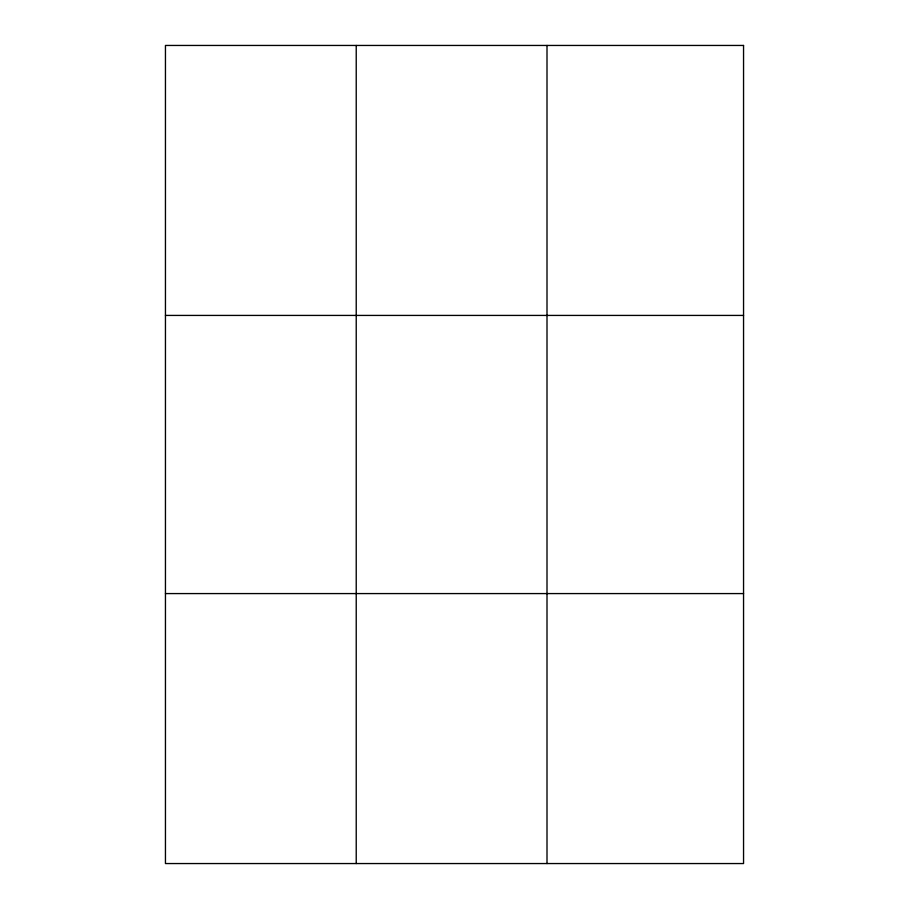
<?xml version="1.0" encoding="UTF-8"?>
<svg xmlns="http://www.w3.org/2000/svg" width="909" height="909" viewBox="0 0 909 909"><rect width="100%" height="100%" fill="white"/><g stroke="black" fill="none" stroke-linecap="round" stroke-linejoin="round"><path stroke-width="1.36" d="M356.226 45.45L356.226 863.55M547.002 45.45L547.002 863.55M165.449 315.423L743.551 315.423M165.449 593.577L743.551 593.577M743.551 45.45L743.551 863.55L165.449 863.55L165.449 45.45L743.551 45.45"/></g></svg>
